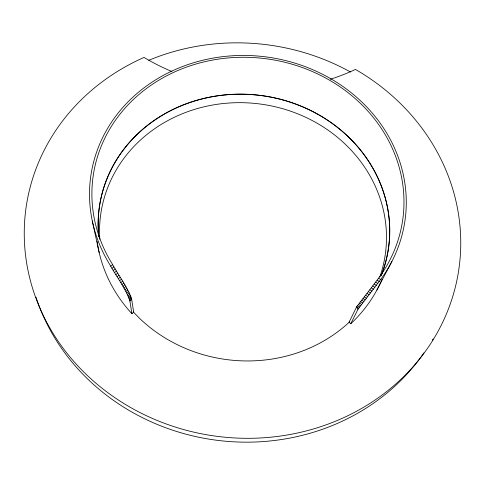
<?xml version="1.0" encoding="UTF-8"?>
<svg xmlns="http://www.w3.org/2000/svg" width="485" height="485" viewBox="0 0 485 485"><rect width="100%" height="100%" fill="white"/><g stroke="black" fill="none" stroke-linecap="round" stroke-linejoin="round"><path stroke-width="0.73" d="M381.192 281.276A148.161 135.085 7.7 0 1 351.188 323.349L350.746 323.762L349.121 322.155L356.59 306.956L379.015 277.656A156.315 140.401 7.7 0 0 352.51 96.279A156.315 140.401 7.7 0 0 150.374 85.693A156.315 140.401 7.7 0 0 112.077 263.67C118.534 275.638 127.525 286.496 131.714 299.536L133.666 312.201L131.914 313.668L130.568 312.201A148.161 135.085 7.7 0 1 97.37 243.076M350.746 323.762L357.96 309.309L381.022 279.039A158.662 142.517 7.7 0 0 354.001 95.005A158.662 142.517 7.7 0 0 148.901 84.269A158.662 142.517 7.7 0 0 109.937 264.846C116.503 276.923 125.573 287.89 129.889 301.039L131.914 313.668M376.918 289.994L391.935 261.342M432.39 340.228L433.117 338.991M349.188 322.216L348.897 322.501A146.064 133.169 7.7 0 1 139.819 318.596L133.308 311.964M349.121 322.155L349.564 321.749M129.44 299.233L131.271 297.723M129.713 300.191L131.544 298.681M129.889 301.039L131.714 299.536M127.385 294.395L129.24 292.879M128.034 295.753L129.883 294.237M128.598 297.008L130.441 295.492M129.065 298.172L130.908 296.656M124.942 289.818L126.803 288.296M125.833 291.424L127.688 289.909M126.652 292.952L128.507 291.436M122.947 286.374L124.821 284.847M123.972 288.132L125.845 286.611M120.729 282.664L122.608 281.136M121.862 284.549L123.736 283.028M118.334 278.736L120.219 277.208M119.546 280.724L121.432 279.196M115.836 274.637L117.734 273.11M117.097 276.705L118.989 275.177M113.29 270.43L115.2 268.896M114.557 272.546L116.467 271.012M110.768 266.168L112.684 264.628M112.023 268.302L113.933 266.762M378.591 278.22L380.646 279.542M377.184 280.178L379.24 281.5M375.748 282.131L377.803 283.458M374.287 284.077L376.348 285.404M372.82 286.004L374.875 287.332M371.346 287.914L373.408 289.248M369.879 289.794L371.94 291.127M368.424 291.637L370.485 292.97M366.999 293.437L369.067 294.771M365.605 295.189L367.666 296.529M364.253 296.887L366.314 298.226M362.956 298.53L365.017 299.869M361.707 300.1L363.774 301.446M360.537 301.609L362.598 302.955M359.433 303.04L361.501 304.386M358.415 304.398L360.476 305.744M357.487 305.677L359.543 307.017M356.645 306.866L358.706 308.211M356.59 306.956L357.96 309.309M92.314 221.021L99.189 252.618M423.89 352.856A215 197.183 7.7 0 1 421.786 355.851M421.362 356.445A215 197.183 7.7 0 1 214.037 439.895A215 197.183 7.7 0 1 37.897 302.64M37.648 301.949A215 197.183 7.7 0 1 36.927 299.875M36.696 299.184A215 197.183 7.7 0 1 36.005 297.105M99.807 239.287A143.687 131.447 7.7 0 1 260.536 104.069A143.687 131.447 7.7 0 1 379.828 276.971M98.716 236.595A146.064 133.169 7.7 0 1 262.064 95.618A146.064 133.169 7.7 0 1 381.343 275.328M98.837 236.819A145.973 133.084 7.7 0 1 261.991 95.684A145.973 133.084 7.7 0 1 381.21 275.401M382.15 279.057A148.161 135.085 7.7 0 1 381.434 280.718M97.279 242.476A148.161 135.085 7.7 0 1 97.109 241.281M148.737 60.31A216.68 198.413 7.7 0 1 350.54 72.016M330.352 79.255A187.58 147.052 6.2 0 0 353.104 70.483L355.402 69.403L356.045 69.767A218.577 199.796 7.7 0 1 404.957 375.341A218.577 199.796 7.7 0 1 69.476 356.336A218.577 199.796 7.7 0 1 143.39 57.721L144.063 57.43L146.325 58.776A187.58 147.052 6.2 0 0 171.933 71.531"/></g></svg>
